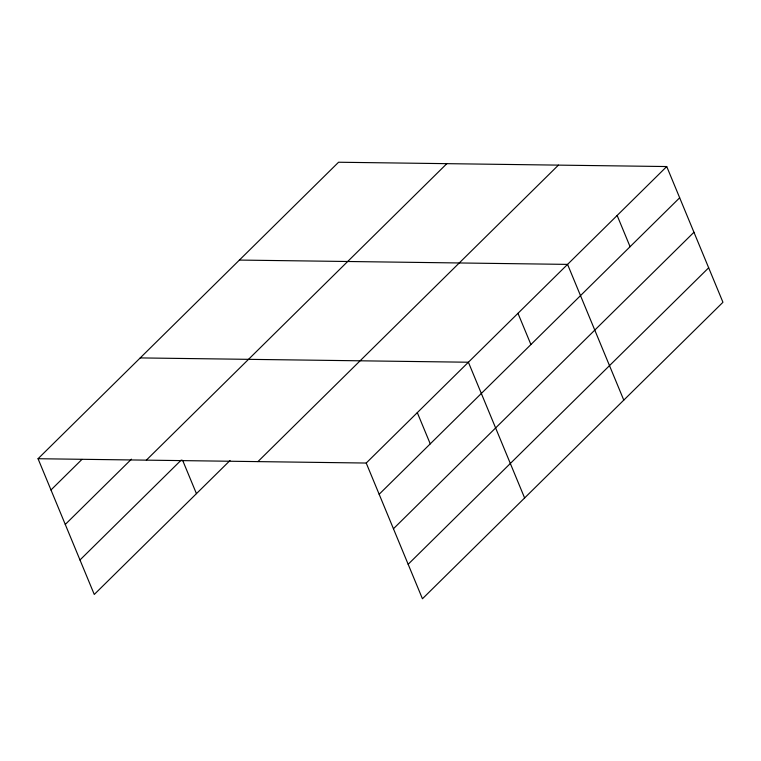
<?xml version="1.0" encoding="UTF-8"?>
<svg xmlns="http://www.w3.org/2000/svg" width="761" height="761" viewBox="0 0 761 761"><rect width="100%" height="100%" fill="white"/><g stroke="black" fill="none" stroke-linecap="round" stroke-linejoin="round"><path stroke-width="1.14" d="M38.05 458.721L338.559 162.236L666.731 166.545L722.95 302.279L422.441 598.764L366.222 463.04L38.05 458.721L94.269 594.455L230.06 460.481M50.987 489.96L81.979 459.387M65.275 524.443L131.434 459.168M146.35 460.148L446.85 163.653M79.991 559.972L181.318 459.986M257.922 461.613L558.431 165.118M366.222 463.04L666.731 166.545M379.159 494.27L679.668 197.784M393.447 528.752L693.946 232.267M408.162 564.282L708.662 267.796M239.392 260.072L567.563 264.39L623.782 400.115M140.224 357.917L468.395 362.226L524.614 497.96M617.142 215.468L630.079 246.697M517.975 313.313L530.912 344.543M417.304 412.633L430.25 443.872M182.602 460.243L196.443 493.651"/></g></svg>
